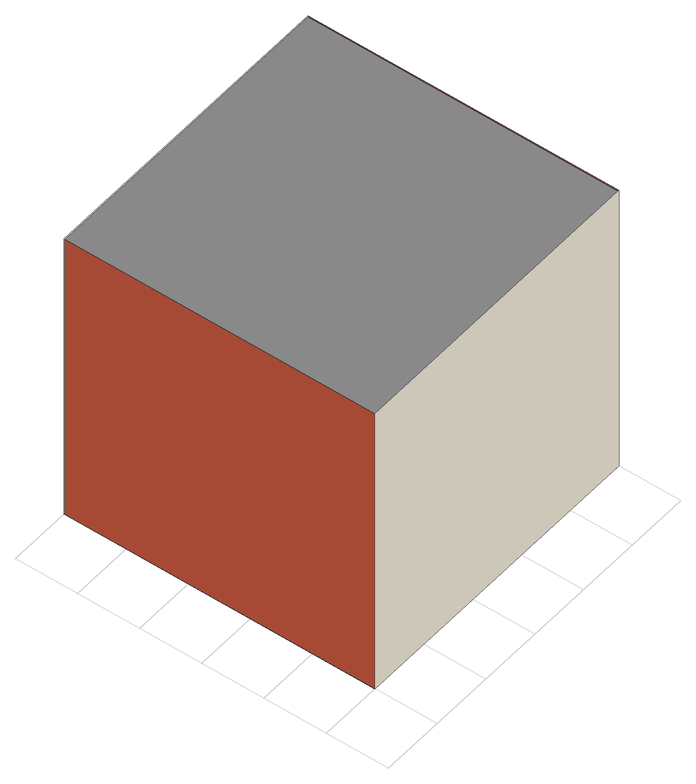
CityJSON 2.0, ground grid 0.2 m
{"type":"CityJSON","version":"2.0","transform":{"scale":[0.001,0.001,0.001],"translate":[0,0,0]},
"CityObjects":{
"object1":{"type":"GenericCityObject","geometry":[{"type":"MultiSurface","lod":"1","boundaries":[[[0,1,2,3]],[[0,3,4,5]],[[3,2,6,4]],[[2,1,7,6]],[[5,4,6,7],[8,9,10,11]],[[1,0,5,7]]],"semantics":{"surfaces":[{"type":"WallSurface","on_footprint_edge":false},{"type":"WallSurface","on_footprint_edge":true},{"type":"RoofSurface"},{"type":"GroundSurface"}],"values":[0,1,2,1,3,2]}}]}
},
"vertices":[
[0,0,0],[0,1000,0],[1000,1000,0],[1000,0,0],[1000,0,1000],[0,0,1000],[1000,1000,1000],[0,1000,1000],[1200,0,1000],[1000,600,1000],[1800,600,1000],[1800,0,1000]
]}
